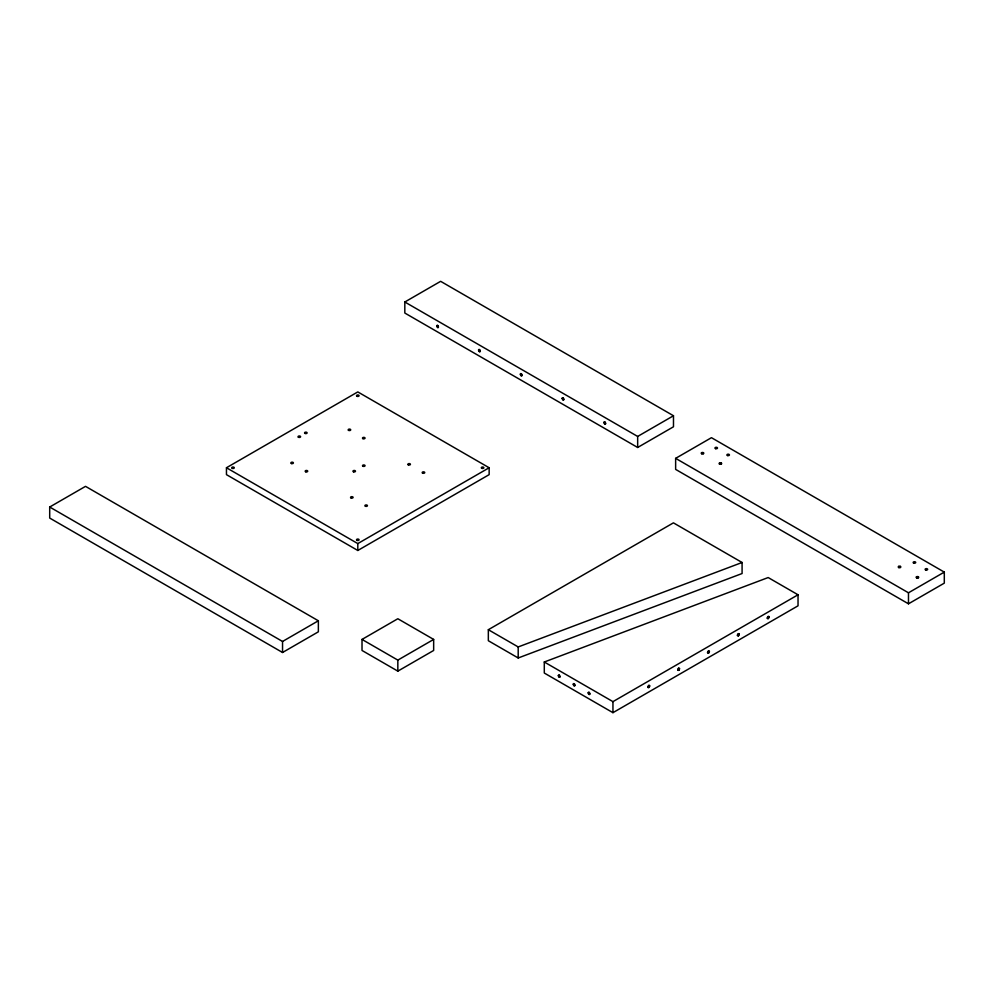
<?xml version="1.0" encoding="UTF-8"?>
<svg xmlns="http://www.w3.org/2000/svg" width="994" height="994" viewBox="0 0 994 994"><rect width="100%" height="100%" fill="white"/><g stroke="black" fill="none" stroke-linecap="round" stroke-linejoin="round"><path stroke-width="1.49" d="M436.764 325.97L437.025 325.386A1.255 0.733 60 0 1 438.279 326.119L438.279 327.573A1.255 0.733 60 0 1 437.025 326.84L436.764 325.97L438.54 326.989M478.549 350.099L478.81 349.515A1.255 0.733 60 0 1 480.077 350.248L480.077 351.702A1.255 0.733 60 0 1 478.81 350.969L478.549 350.099L480.338 351.118M520.347 374.229L520.607 373.645A1.255 0.733 60 0 1 521.862 374.378L521.862 375.831A1.255 0.733 60 0 1 520.607 375.098L520.347 374.229L522.123 375.247M562.144 398.358L562.405 397.774A1.255 0.733 60 0 1 563.66 398.507L563.66 399.961A1.255 0.733 60 0 1 562.405 399.228L562.144 398.358L563.921 399.377M558.33 675.622L558.591 675.05A1.255 0.733 60 0 1 559.846 675.771L559.846 677.225A1.255 0.733 60 0 1 558.591 676.504L558.33 675.622L560.107 676.653M603.93 422.475L604.19 421.903A1.255 0.733 60 0 1 605.458 422.636L605.458 424.09A1.255 0.733 60 0 1 604.19 423.357L603.93 422.475L605.719 423.506M573.252 684.245L573.513 683.661A1.255 0.733 60 0 1 574.768 684.394L574.768 685.848A1.255 0.733 60 0 1 573.513 685.114L573.252 684.245L575.029 685.264M588.175 692.855L588.436 692.284A1.255 0.733 60 0 1 589.691 693.004L589.691 694.458A1.255 0.733 60 0 1 588.436 693.737L588.175 692.855L589.951 693.887M49.7 507.027L85.521 486.352L318.366 620.778L318.366 631.811L282.544 652.486L49.7 518.06L49.7 507.027L282.544 641.465L318.366 620.778M404.819 302.002L440.64 281.327L673.485 415.753L673.485 426.786L637.663 447.474L404.819 313.035L404.819 302.002L637.663 436.441L673.485 415.753M226.458 467.752L357.803 391.922L489.147 467.752L489.147 474.647L357.803 550.477L226.458 474.647L226.458 467.752L357.803 543.581L489.147 467.752M362.015 639.428L397.836 618.74L433.657 639.428L433.657 650.461L397.836 671.136L362.015 650.461L362.015 639.428L397.836 660.115L433.657 639.428M675.634 458.358L711.456 437.683L944.3 572.109L944.3 583.143L908.479 603.818L675.634 469.392L675.634 458.358L908.479 592.797L944.3 572.109M701.602 453.699A1.255 0.733 0 0 0 703.715 453.376A1.255 0.733 0 0 0 702.174 452.494A1.255 0.733 0 0 0 701.602 453.699L703.392 452.68M719.519 464.049A1.255 0.733 0 0 0 721.632 463.713A1.255 0.733 0 0 0 720.078 462.831A1.255 0.733 0 0 0 719.519 464.049L721.296 463.018M488.34 629.711L673.423 522.856L742.083 562.492L742.083 573.526L518.197 657.978L488.34 640.732L488.34 629.711L518.197 646.945L742.083 562.492M544.29 662.004L612.95 701.64L798.033 594.785L798.033 605.818L612.95 712.673L544.29 673.037L544.29 662.004L768.176 577.551L798.033 594.785M647.877 686.991L649.666 685.959M677.722 669.757L679.523 668.726M707.579 652.524L709.368 651.492M737.436 635.29L739.225 634.259M767.281 618.057L769.07 617.025M898.626 567.45L900.415 566.431M916.543 577.8L918.319 576.768M701.602 452.68L703.392 453.699M719.519 463.018L721.296 464.049M898.626 566.431L900.415 567.45M916.543 576.768L918.319 577.8M908.479 592.797L908.479 603.818M768.176 616.504L768.176 618.579M738.331 633.737L738.331 635.812M708.474 650.971L708.474 653.046M678.616 668.204L678.616 670.279M648.771 685.45L648.771 687.513M637.663 436.441L637.663 447.474M612.95 701.64L612.95 712.673M604.824 421.965L604.824 424.028M589.069 692.346L589.069 694.396M574.134 683.723L574.134 685.785M563.026 397.836L563.026 399.899M559.212 675.112L559.212 677.163M521.241 373.707L521.241 375.769M518.197 646.945L518.197 657.978M479.443 349.577L479.443 351.64M437.646 325.448L437.646 327.511M397.836 660.115L397.836 671.136M357.803 543.581L357.803 550.477M282.544 641.465L282.544 652.486M353.591 471.827A1.267 0.733 0 0 0 355.479 471.193A1.267 0.733 0 0 0 353.591 470.56A1.267 0.733 0 0 0 353.591 471.827M362.872 466.198A1.267 0.733 0 0 0 364.997 465.875A1.267 0.733 0 0 0 363.444 464.981A1.267 0.733 0 0 0 362.872 466.198M348.546 430.352A1.267 0.733 0 0 0 350.671 430.017A1.267 0.733 0 0 0 349.118 429.122A1.267 0.733 0 0 0 348.546 430.352M422.574 473.094A1.267 0.733 0 0 0 424.699 472.759A1.267 0.733 0 0 0 423.146 471.864A1.267 0.733 0 0 0 422.574 473.094M291.49 463.552A1.267 0.733 0 0 0 293.392 462.918A1.267 0.733 0 0 0 291.49 462.285A1.267 0.733 0 0 0 291.49 463.552M362.872 438.627A1.267 0.733 0 0 0 364.997 438.292A1.267 0.733 0 0 0 363.444 437.397A1.267 0.733 0 0 0 362.872 438.627M357.169 396.345A1.267 0.733 0 0 0 359.07 395.711A1.267 0.733 0 0 0 357.169 395.078A1.267 0.733 0 0 0 357.169 396.345M481.692 468.261A1.267 0.733 0 0 0 483.805 467.938A1.267 0.733 0 0 0 482.252 467.043A1.267 0.733 0 0 0 481.692 468.261M232.385 468.385A1.267 0.733 0 0 0 234.286 467.752A1.267 0.733 0 0 0 232.385 467.118A1.267 0.733 0 0 0 232.385 468.385M408.248 464.819A1.267 0.733 0 0 0 410.373 464.496A1.267 0.733 0 0 0 408.82 463.602A1.267 0.733 0 0 0 408.248 464.819M305.817 471.827A1.267 0.733 0 0 0 307.718 471.193A1.267 0.733 0 0 0 305.817 470.56A1.267 0.733 0 0 0 305.817 471.827M351.193 498.031A1.267 0.733 0 0 0 353.094 497.398A1.267 0.733 0 0 0 351.193 496.764A1.267 0.733 0 0 0 351.193 498.031M365.531 506.294A1.267 0.733 0 0 0 367.432 505.673A1.267 0.733 0 0 0 365.531 505.039A1.267 0.733 0 0 0 365.531 506.294M356.908 540.314A1.267 0.733 0 0 0 359.02 539.978A1.267 0.733 0 0 0 357.467 539.083A1.267 0.733 0 0 0 356.908 540.314M298.424 437.223A1.267 0.733 0 0 0 300.548 436.9A1.267 0.733 0 0 0 298.995 436.006A1.267 0.733 0 0 0 298.424 437.223M304.947 433.396A1.267 0.733 0 0 0 307.059 433.061A1.267 0.733 0 0 0 305.518 432.166A1.267 0.733 0 0 0 304.947 433.396M708.71 652.872A1.267 0.733 -60 0 0 709.107 650.908A1.267 0.733 -60 0 0 707.604 652.238A1.267 0.733 -60 0 0 708.71 652.872M678.852 670.105A1.267 0.733 -60 0 0 679.25 668.142A1.267 0.733 -60 0 0 677.759 669.471A1.267 0.733 -60 0 0 678.852 670.105M738.554 635.638A1.267 0.733 -60 0 0 738.964 633.675A1.267 0.733 -60 0 0 737.461 635.004A1.267 0.733 -60 0 0 738.554 635.638M649.007 687.339A1.267 0.733 -60 0 0 649.405 685.388A1.267 0.733 -60 0 0 647.902 686.705A1.267 0.733 -60 0 0 649.007 687.339M768.412 618.405A1.267 0.733 -60 0 0 768.809 616.442A1.267 0.733 -60 0 0 767.318 617.771A1.267 0.733 -60 0 0 768.412 618.405M913.548 562.977A1.267 0.733 0 0 0 915.673 562.654A1.267 0.733 0 0 0 914.12 561.759A1.267 0.733 0 0 0 913.548 562.977M715.593 448.654A1.267 0.733 0 0 0 717.494 448.021A1.267 0.733 0 0 0 715.593 447.387A1.267 0.733 0 0 0 715.593 448.654M925.737 569.984A1.267 0.733 0 0 0 927.65 569.363A1.267 0.733 0 0 0 925.774 568.717A1.267 0.733 0 0 0 925.737 569.984M727.533 455.55A1.267 0.733 0 0 0 729.434 454.917A1.267 0.733 0 0 0 727.533 454.283A1.267 0.733 0 0 0 727.533 455.55M916.803 577.912A1.255 0.733 0 0 0 918.692 577.278A1.255 0.733 0 0 0 916.803 576.657A1.255 0.733 0 0 0 916.803 577.912M898.887 567.574A1.255 0.733 0 0 0 900.775 566.94A1.255 0.733 0 0 0 898.887 566.307A1.255 0.733 0 0 0 898.887 567.574"/></g></svg>
